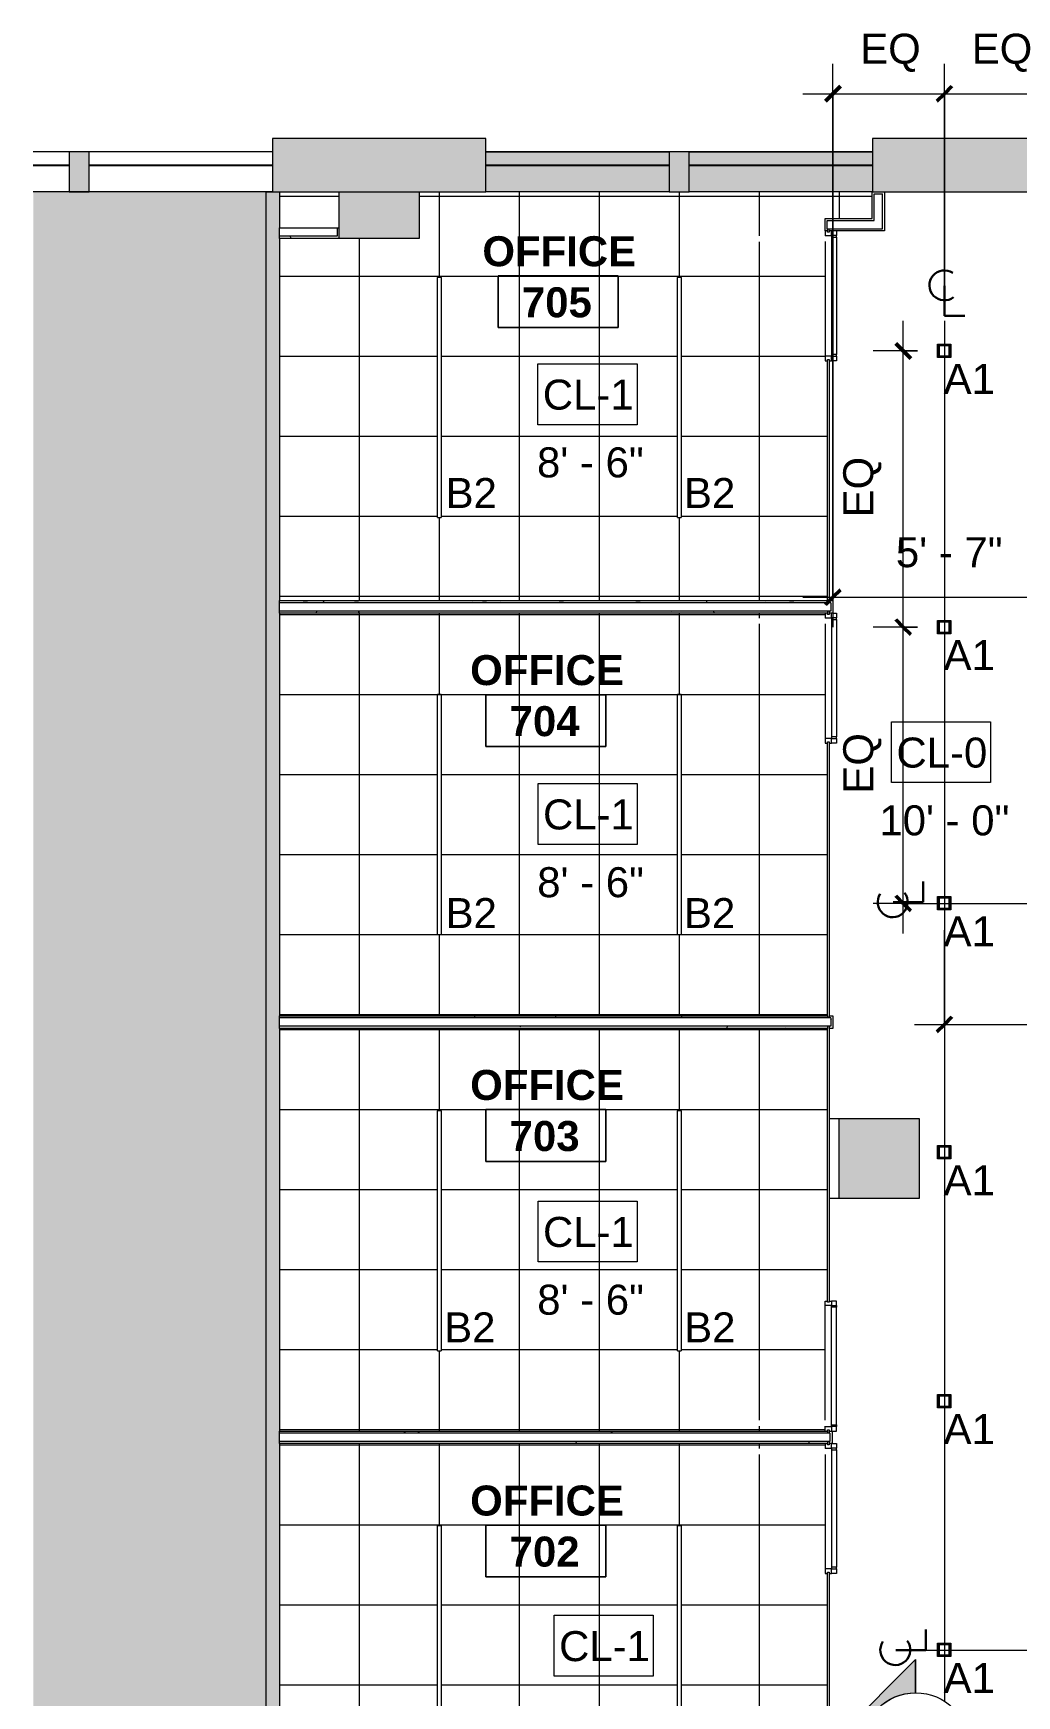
# Model space of a CAD drawing. Header units: inches. Extents: x 587 to 2050, y 1170 to 2086.
# Drawn here: x 587.2 to 882.3, y 1584.3 to 2083 of the extents above; entities that cross this region are included whole.
import ezdxf

# ---------------------------------------------------------------- set-up
doc = ezdxf.new("R2010")
doc.units = ezdxf.units.IN
doc.header["$MEASUREMENT"] = 0
doc.linetypes.add('Center 1_4_', pattern=[0.53125, 0.25, -0.09375, 0.09375, -0.09375])
for name, color, linetype, lineweight in [('A-ANNO-DIMS', 211, 'Continuous', 9), ('A-ANNO-DIMS-96', 211, 'Continuous', 9), ('A-ANNO-NOTE', 131, 'Continuous', 9), ('A-AREA-IDEN', 2, 'Continuous', 9), ('A-CLNG', 13, 'Continuous', 13), ('A-CLNG-IDEN', 151, 'Continuous', 9), ('A-CLNG-PATT', 13, 'Continuous', 13), ('A-DETL', 90, 'Continuous', 9), ('A-DETL-CNTR', 5, 'Center 1_4_', 9), ('A-DETL-GENF', 92, 'Continuous', 9), ('A-DOOR', 31, 'Continuous', 13), ('A-WALL', 113, 'Continuous', 13), ('A-WALL-PATT', 111, 'Continuous', 13), ('E-LITE-EQPM', 33, 'Continuous', 9), ('E-LITE-EQPM-IDEN', 33, 'Continuous', 9), ('G-ANNO-SYMB', 111, 'Continuous', 9), ('I-WALL', 2, 'Continuous', 13), ('S-COLS', 52, 'Continuous', 13), ('Victor Bldg - 7th Floor_LINK_dwg', 8, 'Continuous', 9), ('WINDOWS', 7, 'Continuous', 9)]:
    doc.layers.add(name, color=color, linetype=linetype, lineweight=lineweight)
doc.styles.add('Arial', font='arial.ttf', dxfattribs={"height": 9})
doc.styles.add('Swis721 Lt BT', font='swissl.ttf', dxfattribs={"height": 9})
doc.styles.add('Swis721 Lt BT_B', font='', dxfattribs={"height": 9})
doc.styles.get('Swis721 Lt BT_B').set_extended_font_data('Swis721 Lt BT', bold=True)
doc.dimstyles.new('OTJ_-_3_32__Linear__1_2__Tolerance', dxfattribs={"dimscale": 12, "dimtxt": 9.497835, "dimasz": 0.375, "dimexe": 0.75, "dimexo": 0.5, "dimgap": 0.5, "dimtad": 1, "dimdec": 1, "dimrnd": 0.5, "dimzin": 3, "dimdsep": 46, "dimlunit": 4, "dimtxsty": 'Swis721 Lt BT', "dimblk1": 'OBLIQUE', "dimblk2": 'OBLIQUE', "dimsah": 1, "dimcen": 0.09, "dimdle": 0.75, "dimazin": 0, "dimtfac": 1, "dimtdec": 4, "dimtix": 1, "dimtmove": 0, "dimatfit": 3, "dimfxl": 1, "dimtvp": 1, "dimfrac": 2, "dimtolj": 1, "dimtzin": 0, "dimarcsym": 2})
pattern_1 = [(0, (0, 0), (30.72, 7.68), [1.267, -21.773, 1.267, -21.773, -122.88]), (0, (0, 0), (30.72, 7.68), [-46.08, 1.267, -44.813, 1.267, -21.773, -53.76]), (0, (0, 0), (30.72, 7.68), [-115.2, 1.267, -14.093, 1.267, -37.133]), (120, (11.52, 3.84), (-22.011075, 22.7643), [1.267, -21.773, 1.267, -21.773, -122.88]), (120, (11.52, 3.84), (-22.011075, 22.7643), [-46.08, 1.267, -44.813, 1.267, -21.773, -53.76]), (120, (11.52, 3.84), (-22.011075, 22.7643), [-115.2, 1.267, -14.093, 1.267, -37.133]), (240, (15.36, 19.2), (-8.708925, -30.4443), [1.267, -21.773, 1.267, -21.773, -122.88]), (240, (15.36, 19.2), (-8.708925, -30.4443), [-46.08, 1.267, -44.813, 1.267, -21.773, -53.76]), (240, (15.36, 19.2), (-8.708925, -30.4443), [-115.2, 1.267, -14.093, 1.267, -37.133])]

# ---------------------------------------------------------------- blocks, each defined once
blk = doc.blocks.new('Concrete-Rectangular-Column - 24_ x 24_-6972613-REFLECTED CEILING PLAN')
at = {"layer": 'S-COLS', "lineweight": 9}
blk.add_hatch(color=7, dxfattribs=at).paths.add_polyline_path([(-12, -12), (12, -12), (12, 2), (-12, 2), (-12, -11.37)], flags=0)
at = {"layer": 'S-COLS', "color": 8, "lineweight": 20}
for p, q in [((-12, -12), (-12, 2)), ((12, 2), (12, -12)), ((12, -12), (-12, -12))]:
    blk.add_line(p, q, dxfattribs=at)
blk = doc.blocks.new('Concrete-Rectangular-Column - 24_ x 24_-V1-REFLECTED CEILING PLAN')
at = {"layer": 'S-COLS', "lineweight": 9}
blk.add_hatch(color=7, dxfattribs=at).paths.add_polyline_path([(12, -12), (12, 12), (-12, 12), (-12, -12), (7.48, -12)], flags=0)
at = {"layer": 'S-COLS', "color": 8, "lineweight": 20}
for p, q in [((-12, 12), (12, 12)), ((-12, -12), (-12, 12)), ((12, 12), (12, -12)), ((12, -12), (-12, -12))]:
    blk.add_line(p, q, dxfattribs=at)
blk = doc.blocks.new('Victor Bldg - 7th Floor_LINK_dwg-6972240-REFLECTED CEILING PLAN')
at = {"layer": 'WINDOWS'}
for p, q in [((598, 2047.5), (587.22, 2047.5)), ((659, 2047.5), (604, 2047.5)), ((778, 2047.5), (723, 2047.5)), ((839, 2047.5), (784, 2047.5)), ((598, 2043.5), (587.22, 2043.5)), ((598, 2043.25), (587.22, 2043.25)), ((659, 2043.5), (604, 2043.5)), ((659, 2043.25), (604, 2043.25)), ((778, 2043.5), (723, 2043.5)), ((778, 2043.25), (723, 2043.25)), ((839, 2043.5), (784, 2043.5)), ((839, 2043.25), (784, 2043.25)), ((598, 2035.5), (587.22, 2035.5)), ((659, 2035.5), (604, 2035.5)), ((778, 2035.5), (723, 2035.5)), ((838.88, 2035.5), (784, 2035.5))]:
    blk.add_line(p, q, dxfattribs=at)
blk = doc.blocks.new('Door - Single - Full Lite-7789768-REFLECTED CEILING PLAN')
at = {"layer": 'A-DOOR', "lineweight": 9}
for p, q in [((-15.51, 1.25), (-15.51, 2.33)), ((-15.51, 2.33), (-14.13, 2.33)), ((-14.13, 0.87), (-15.51, 0.87)), ((-14.13, 2.33), (-14.13, 0.87)), ((-13.63, 2.33), (-14.13, 2.33)), ((-14.13, 0.83), (-13.63, 0.83)), ((-14.13, -1.05), (-14.13, 0.83)), ((-13.63, 2.33), (21.62, 2.33)), ((-13.63, 0.83), (-13.63, 2.33)), ((-13.63, 0.83), (21.62, 0.83)), ((21.62, 2.33), (21.62, 0.83)), ((22.12, 2.33), (21.62, 2.33)), ((21.62, 0.83), (22.12, 0.83)), ((22.12, 2.33), (23.49, 2.33)), ((22.12, 0.87), (22.12, 2.33)), ((23.49, 0.87), (22.12, 0.87)), ((22.12, 0.83), (22.12, -1.05)), ((23.49, 2.33), (23.49, 0.87)), ((23.49, 0.16), (23.49, 0.87)), ((-15.51, -1.05), (-14.13, -1.05)), ((-14.13, -1.05), (-14.01, -1.05)), ((-12.26, -1.05), (22.12, -1.05)), ((22.12, -1.05), (23.49, -1.05)), ((23.49, -1.05), (23.49, -0.34))]:
    blk.add_line(p, q, dxfattribs=at)
blk = doc.blocks.new('Door - Single - Full Lite-7789770-REFLECTED CEILING PLAN')
at = {"layer": 'A-DOOR', "lineweight": 9}
for p, q in [((-15.51, 1.05), (-14.13, 1.05)), ((-14.13, 1.05), (-14.01, 1.05)), ((-14.13, 1.05), (-14.13, -0.83)), ((-12.26, 1.05), (22.12, 1.05)), ((22.12, -0.83), (22.12, 1.05)), ((22.12, 1.05), (23.49, 1.05)), ((23.49, 1.05), (23.49, 0.34)), ((-14.13, -0.87), (-15.51, -0.87)), ((-15.51, -1), (-15.51, -2.33)), ((-15.51, -2.33), (-14.13, -2.33)), ((-14.13, -0.83), (-13.63, -0.83)), ((-14.13, -2.33), (-14.13, -0.87)), ((-13.63, -2.33), (-14.13, -2.33)), ((-13.63, -0.83), (21.62, -0.83)), ((-13.63, -0.83), (-13.63, -2.33)), ((-13.63, -2.33), (21.62, -2.33)), ((21.62, -2.33), (21.62, -0.83)), ((21.62, -0.83), (22.12, -0.83)), ((22.12, -2.33), (21.62, -2.33)), ((23.49, -0.87), (22.12, -0.87)), ((22.12, -0.87), (22.12, -2.33)), ((22.12, -2.33), (23.49, -2.33)), ((23.49, -0.16), (23.49, -0.87)), ((23.49, -2.33), (23.49, -0.87))]:
    blk.add_line(p, q, dxfattribs=at)
blk = doc.blocks.new('Door - Single - Full Lite-V2-REFLECTED CEILING PLAN')
at = {"layer": 'A-DOOR', "lineweight": 9}
for p, q in [((-15.51, 2.33), (-14.13, 2.33)), ((-14.13, 0.87), (-15.51, 0.87)), ((-14.13, 2.33), (-14.13, 0.87)), ((-13.63, 2.33), (-14.13, 2.33)), ((-14.13, 0.83), (-13.63, 0.83)), ((-14.13, -1.05), (-14.13, 0.83)), ((-13.63, 2.33), (21.62, 2.33)), ((-13.63, 0.83), (-13.63, 2.33)), ((-13.63, 0.83), (21.62, 0.83)), ((21.62, 2.33), (21.62, 0.83)), ((22.12, 2.33), (21.62, 2.33)), ((21.62, 0.83), (22.12, 0.83)), ((22.12, 2.33), (23.49, 2.33)), ((22.12, 0.87), (22.12, 2.33)), ((23.49, 0.87), (22.12, 0.87)), ((22.12, 0.83), (22.12, -1.05)), ((23.49, 2.33), (23.49, 0.87)), ((23.49, 0.16), (23.49, 0.87)), ((-15.51, -1.05), (-14.13, -1.05)), ((-14.13, -1.05), (-14.01, -1.05)), ((-12.26, -1.05), (22.12, -1.05)), ((22.12, -1.05), (23.49, -1.05)), ((23.49, -1.05), (23.49, -0.34))]:
    blk.add_line(p, q, dxfattribs=at)
blk = doc.blocks.new('Door - Single - Full Lite-V3-REFLECTED CEILING PLAN')
at = {"layer": 'A-DOOR', "lineweight": 9}
for p, q in [((-15.51, 1), (-15.51, 2.33)), ((-15.51, 2.33), (-14.13, 2.33)), ((-14.13, 0.87), (-15.51, 0.87)), ((-14.13, 2.33), (-14.13, 0.87)), ((-13.63, 2.33), (-14.13, 2.33)), ((-14.13, 0.83), (-13.63, 0.83)), ((-14.13, -1.05), (-14.13, 0.83)), ((-13.63, 2.33), (21.62, 2.33)), ((-13.63, 0.83), (-13.63, 2.33)), ((-13.63, 0.83), (21.62, 0.83)), ((21.62, 2.33), (21.62, 0.83)), ((22.12, 2.33), (21.62, 2.33)), ((21.62, 0.83), (22.12, 0.83)), ((22.12, 2.33), (23.49, 2.33)), ((22.12, 0.87), (22.12, 2.33)), ((23.49, 0.87), (22.12, 0.87)), ((22.12, 0.83), (22.12, -1.05)), ((23.49, 2.33), (23.49, 0.87)), ((23.49, 0.16), (23.49, 0.87)), ((-15.51, -1.05), (-14.13, -1.05)), ((-14.13, -1.05), (-14.01, -1.05)), ((-12.26, -1.05), (22.12, -1.05)), ((22.12, -1.05), (23.49, -1.05)), ((23.49, -1.05), (23.49, -0.34))]:
    blk.add_line(p, q, dxfattribs=at)
blk = doc.blocks.new('L-PENDANT_FOCAL POINT 3_5 CYLINDER - L-PENDANT_FOCAL POINT 3_5 CYLINDER-7769661-REFLECTED CEILING PLAN')
at = {"layer": 'E-LITE-EQPM'}
for p, q in [((-2.02, -1.99), (-2.02, 2.01)), ((-2.02, 2.01), (1.98, 2.01)), ((1.74, 1.77), (-1.76, 1.77)), ((-1.76, 1.77), (-1.76, -1.73)), ((1.48, 1.52), (-1.51, 1.52)), ((-1.51, 1.52), (-1.51, -1.49)), ((1.48, -1.49), (1.48, 1.52)), ((1.74, -1.73), (1.74, 1.77)), ((1.98, 2.01), (1.98, -1.99)), ((1.98, -1.99), (-2.02, -1.99)), ((-1.76, -1.73), (1.74, -1.73)), ((-1.51, -1.49), (1.48, -1.49))]:
    blk.add_line(p, q, dxfattribs=at)
blk = doc.blocks.new('Lighting fixture TBLS-HX-4-15-B-U-W - TBLS-HX-4-24 - 6_-7647319-REFLECTED CEILING PLAN')
at = {"layer": 'E-LITE-EQPM'}
for p, q in [((-0.5375, 23.675), (0.5375, 23.675)), ((-0.5375, 23.675), (-0.5375, -48.325)), ((-0.46875, 23.753125), (0.46875, 23.753125)), ((-0.46875, 23.753125), (-0.46875, 23.675)), ((0.46875, 23.675), (0.46875, 23.753125)), ((0.5375, -48.325), (0.5375, 23.675)), ((0.5375, -48.325), (-0.5375, -48.325))]:
    blk.add_line(p, q, dxfattribs=at)
blk = doc.blocks.new('Room Tag - Room Name and Number-3379422-REFLECTED CEILING PLAN')
at = {"layer": 'A-AREA-IDEN'}
for p, q in [((-0.1881, -0.1636), (-0.1881, -0.0018)), ((-0.1881, -0.0018), (0.1869, -0.0018)), ((0.1869, -0.0018), (-0.1881, -0.0018)), ((-0.1881, -0.0018), (-0.1881, -0.1636)), ((0.1869, -0.0018), (0.1869, -0.1636)), ((0.1869, -0.1636), (0.1869, -0.0018)), ((0.1869, -0.1636), (-0.1881, -0.1636)), ((-0.1881, -0.1636), (0.1869, -0.1636))]:
    blk.add_line(p, q, dxfattribs=at)
blk = doc.blocks.new('Centerline - Centerline-43150-REFLECTED CEILING PLAN')
at = {"layer": 'A-ANNO-NOTE', "lineweight": 30}
for p, q in [((0, 0.0259), (0, -0.0678)), ((0, -0.0678), (0.0642, -0.0678))]:
    blk.add_line(p, q, dxfattribs=at)
blk.add_arc((0, 0.0273), 0.0469, 55.7755, 308.0372, dxfattribs=at)
blk = doc.blocks.new('Drafting View - Section Head - Filled-1367765-REFLECTED CEILING PLAN')
at = {"layer": 'G-ANNO-SYMB'}
h = blk.add_hatch(color=256, dxfattribs=at)
edge = h.paths.add_edge_path(flags=0)
edge.add_line((-0.5202, 0), (-0.25, 0.2702))
edge.add_line((-0.25, 0.2702), (-0.25, 0.1667))
edge.add_arc((-0.25, 0), 0.1667, 90, 180)
edge.add_line((-0.4167, 0), (-0.5202, 0))
h = blk.add_hatch(color=256, dxfattribs=at)
edge = h.paths.add_edge_path(flags=0)
edge.add_line((0.0202, 0), (-0.0833, 0))
edge.add_arc((-0.25, 0), 0.1667, 0, 90)
edge.add_line((-0.25, 0.1667), (-0.25, 0.2702))
edge.add_line((-0.25, 0.2702), (0.0202, 0))
for p, q in [((-0.25, 0.2702), (-0.5202, 0)), ((-0.25, 0.2702), (-0.5202, 0)), ((-0.25, 0.2702), (0.0202, 0)), ((-0.25, 0.1667), (-0.25, 0.2702)), ((0.0202, 0), (-0.25, 0.2702)), ((-0.25, 0.2702), (-0.25, 0.1667)), ((-0.5202, 0), (-0.4167, 0)), ((-0.0833, 0), (0.0202, 0)), ((-0.5202, 0), (-0.4167, 0)), ((-0.4167, 0), (-0.5202, 0)), ((0.0202, 0), (-0.0833, 0)), ((-0.0833, 0), (0.0202, 0))]:
    blk.add_line(p, q, dxfattribs=at)
for start, end in [(0, 180), (360, 180), (90, 180), (0, 90), (180, 360)]:
    blk.add_arc((-0.25, 0), 0.1667, start, end, dxfattribs=at)
blk = doc.blocks.new('DIMBLOCK13-REFLECTED CEILING PLAN')
at = {"layer": 'A-ANNO-DIMS-96', "transparency": 16777216}
for p, q in [((894, 1911.02), (894, 1922.84)), ((827.09, 1918.81), (827.09, 1904.84)), ((827.09, 1913.84), (827.09, 1918.81)), ((818.09, 1913.84), (903, 1913.84)), ((894, 1913.84), (894, 1911.02))]:
    blk.add_line(p, q, dxfattribs=at)
at = {"layer": 'A-ANNO-DIMS-96', "lineweight": 50, "transparency": 16777216}
for p, q in [((827.09, 1913.84), (829.34, 1916.09)), ((894, 1913.84), (896.25, 1916.09)), ((827.09, 1913.84), (824.84, 1911.59)), ((894, 1913.84), (891.75, 1911.59))]:
    blk.add_line(p, q, dxfattribs=at)
at = {"layer": 'A-ANNO-DIMS-96', "color": 0, "transparency": 16777216, "insert": (846, 1931.85), "char_height": 9, "width": 34.9159, "attachment_point": 1, "line_spacing_factor": 1.005062, "style": 'Swis721 Lt BT'}
blk.add_mtext('5\' - 7"', dxfattribs=at)
blk = doc.blocks.new('_Oblique')
at = {"color": 0, "linetype": 'ByBlock', "lineweight": -2}
blk.add_line((-0.5, -0.5), (0.5, 0.5), dxfattribs=at)
blk = doc.blocks.new('DIMBLOCK40-REFLECTED CEILING PLAN')
at = {"layer": 'A-ANNO-DIMS-96', "transparency": 16777216}
for p, q in [((827.09, 1918.81), (827.09, 2073.88)), ((860.55, 2002.76), (860.55, 2073.88)), ((818.09, 2064.88), (860.55, 2064.88)), ((827.09, 2064.88), (827.09, 1918.81)), ((860.55, 2064.88), (860.55, 2002.76))]:
    blk.add_line(p, q, dxfattribs=at)
at = {"layer": 'A-ANNO-DIMS-96', "lineweight": 50, "transparency": 16777216}
for p, q in [((827.09, 2064.88), (824.84, 2062.63)), ((827.09, 2064.88), (829.34, 2067.13)), ((860.55, 2064.88), (858.3, 2062.63)), ((860.55, 2064.88), (862.8, 2067.13))]:
    blk.add_line(p, q, dxfattribs=at)
at = {"layer": 'A-ANNO-DIMS-96', "color": 0, "transparency": 16777216, "insert": (835.3, 2082.89), "char_height": 9, "width": 20.443, "attachment_point": 1, "line_spacing_factor": 1.005062, "style": 'Swis721 Lt BT'}
blk.add_mtext('EQ', dxfattribs=at)
blk = doc.blocks.new('DIMBLOCK41-REFLECTED CEILING PLAN')
at = {"layer": 'A-ANNO-DIMS-96', "transparency": 16777216}
for p, q in [((860.55, 2002.76), (860.55, 2073.88)), ((894, 2022), (894, 2073.88)), ((860.55, 2064.88), (903, 2064.88)), ((860.55, 2064.88), (860.55, 2002.76)), ((894, 2064.88), (894, 2022))]:
    blk.add_line(p, q, dxfattribs=at)
at = {"layer": 'A-ANNO-DIMS-96', "lineweight": 50, "transparency": 16777216}
for p, q in [((860.55, 2064.88), (858.3, 2062.63)), ((860.55, 2064.88), (862.8, 2067.13)), ((894, 2064.88), (891.75, 2062.63)), ((894, 2064.88), (896.25, 2067.13))]:
    blk.add_line(p, q, dxfattribs=at)
at = {"layer": 'A-ANNO-DIMS-96', "color": 0, "transparency": 16777216, "insert": (868.76, 2082.89), "char_height": 9, "width": 20.443, "attachment_point": 1, "line_spacing_factor": 1.005062, "style": 'Swis721 Lt BT'}
blk.add_mtext('EQ', dxfattribs=at)
blk = doc.blocks.new('DIMBLOCK42-REFLECTED CEILING PLAN')
at = {"layer": 'A-ANNO-DIMS-96', "transparency": 16777216}
for p, q in [((860.55, 1814), (860.55, 1776.7)), ((860.55, 1785.7), (860.55, 1814)), ((938.95, 1814), (938.95, 1776.7)), ((938.95, 1785.7), (938.95, 1814)), ((851.55, 1785.7), (938.95, 1785.7))]:
    blk.add_line(p, q, dxfattribs=at)
at = {"layer": 'A-ANNO-DIMS-96', "lineweight": 50, "transparency": 16777216}
for p, q in [((860.55, 1785.7), (858.3, 1783.45)), ((860.55, 1785.7), (862.8, 1787.95)), ((938.95, 1785.7), (936.7, 1783.45)), ((938.95, 1785.7), (941.2, 1787.95))]:
    blk.add_line(p, q, dxfattribs=at)
at = {"layer": 'A-ANNO-DIMS-96', "color": 0, "transparency": 16777216, "insert": (891.23, 1803.71), "char_height": 9, "width": 20.443, "attachment_point": 1, "line_spacing_factor": 1.005062, "style": 'Swis721 Lt BT'}
blk.add_mtext('EQ', dxfattribs=at)
blk = doc.blocks.new('DIMBLOCK57-REFLECTED CEILING PLAN')
at = {"layer": 'A-ANNO-DIMS-96', "lineweight": 50, "transparency": 16777216}
for p, q in [((848.22, 1904.88), (845.97, 1907.12)), ((848.22, 1904.88), (850.47, 1902.62)), ((848.22, 1822), (845.97, 1824.25)), ((848.22, 1822), (850.47, 1819.75))]:
    blk.add_line(p, q, dxfattribs=at)
at = {"layer": 'A-ANNO-DIMS-96', "transparency": 16777216}
for p, q in [((852.53, 1904.88), (839.22, 1904.88)), ((848.22, 1813), (848.22, 1904.88)), ((848.22, 1904.88), (852.53, 1904.88)), ((852.53, 1822), (839.22, 1822)), ((848.22, 1822), (852.53, 1822))]:
    blk.add_line(p, q, dxfattribs=at)
at = {"layer": 'A-ANNO-DIMS-96', "color": 0, "transparency": 16777216, "insert": (830.21, 1854.92), "char_height": 9, "width": 20.443, "attachment_point": 1, "rotation": 90, "line_spacing_factor": 1.005062, "style": 'Swis721 Lt BT'}
blk.add_mtext('EQ', dxfattribs=at)
blk = doc.blocks.new('DIMBLOCK58-REFLECTED CEILING PLAN')
at = {"layer": 'A-ANNO-DIMS-96', "transparency": 16777216}
for p, q in [((848.22, 1904.88), (848.22, 1996.75)), ((852.53, 1987.75), (839.22, 1987.75)), ((848.22, 1987.75), (852.53, 1987.75)), ((852.53, 1904.88), (839.22, 1904.88)), ((848.22, 1904.88), (852.53, 1904.88))]:
    blk.add_line(p, q, dxfattribs=at)
at = {"layer": 'A-ANNO-DIMS-96', "lineweight": 50, "transparency": 16777216}
for p, q in [((848.22, 1987.75), (845.97, 1990)), ((848.22, 1987.75), (850.47, 1985.5)), ((848.22, 1904.88), (845.97, 1907.12)), ((848.22, 1904.88), (850.47, 1902.62))]:
    blk.add_line(p, q, dxfattribs=at)
at = {"layer": 'A-ANNO-DIMS-96', "color": 0, "transparency": 16777216, "insert": (830.21, 1937.79), "char_height": 9, "width": 20.443, "attachment_point": 1, "rotation": 90, "line_spacing_factor": 1.005062, "style": 'Swis721 Lt BT'}
blk.add_mtext('EQ', dxfattribs=at)

msp = doc.modelspace()

# ---------------------------------------------------------------- hatches: boundary and pattern name
at = {"layer": 'A-CLNG-PATT'}
h = msp.add_hatch(dxfattribs=at)
h.set_pattern_fill('FP_11', color=256, style=0, pattern_type=2)
h.set_pattern_definition([(0, (0, 0), (15.36, 3.84), [1.267, -10.253, 1.267, -10.253, -61.44]), (0, (0, 0), (15.36, 3.84), [-23.04, 1.267, -21.773, 1.267, -10.253, -26.88]), (0, (0, 0), (15.36, 3.84), [-57.6, 1.267, -6.413, 1.267, -17.933]), (120, (5.76, 1.92), (-11.0055376, 11.38215), [1.267, -10.253, 1.267, -10.253, -61.44]), (120, (5.76, 1.92), (-11.0055376, 11.38215), [-23.04, 1.267, -21.773, 1.267, -10.253, -26.88]), (120, (5.76, 1.92), (-11.0055376, 11.38215), [-57.6, 1.267, -6.413, 1.267, -17.933]), (240, (7.68, 9.6), (-4.3544624, -15.22215), [1.267, -10.253, 1.267, -10.253, -61.44]), (240, (7.68, 9.6), (-4.3544624, -15.22215), [-23.04, 1.267, -21.773, 1.267, -10.253, -26.88]), (240, (7.68, 9.6), (-4.3544624, -15.22215), [-57.6, 1.267, -6.413, 1.267, -17.933])])
h.paths.add_polyline_path([(1196.8243, 2035.5), (1199, 2035.5), (1199, 2047.5), (1144, 2047.5), (1144, 2035.5)], flags=0)
h.paths.add_polyline_path([(1138, 2035.5), (1138, 2047.5), (1083, 2047.5), (1083, 2035.5), (1131, 2035.5)], flags=0)
h.paths.add_polyline_path([(958, 2035.5), (958, 2047.5), (903, 2047.5), (903, 2035.5), (935.5633, 2035.5)], flags=0)
h.paths.add_polyline_path([(1019, 2035.5), (1019, 2047.5), (963.75, 2047.5), (963.75, 2035.5)], flags=0)
h.paths.add_polyline_path([(839, 2035.5), (839, 2047.5), (784, 2047.5), (784, 2035.5), (838.875, 2035.5)], flags=0)
h.paths.add_polyline_path([(761.3893, 2035.5), (778, 2035.5), (778, 2047.5), (723, 2047.5), (723, 2035.5)], flags=0)
h = msp.add_hatch(dxfattribs=at)
h.set_pattern_fill('FP_2', color=256, style=0, pattern_type=2)
h.set_pattern_definition([(0, (733.046, 1962.094), (0, -24), []), (270, (733.046, 1962.094), (-24, -1e-15), [])])
h.paths.add_polyline_path([(661.0927, 1912.8125), (825.5, 1912.8125), (825.5, 1984.75), (824.7928, 1984.75), (824.7928, 2020.5), (788.7928, 2020.5), (788.7928, 2022.25), (824.7928, 2022.25), (824.75, 2027.5), (838.875, 2027.5), (838.875, 2035.5), (703, 2035.5), (703, 2021.5), (661.0927, 2021.5), (661.0927, 1965.3499)], flags=0)
h.paths.add_polyline_path([(708.5089, 1937.7688), (708.5089, 2009.7688), (709.5839, 2009.7688), (709.5839, 1937.7688)], flags=0)
h.paths.add_polyline_path([(781.5839, 1937.7688), (780.5089, 1937.7688), (780.5089, 2009.7688), (781.5839, 2009.7688), (781.5839, 1940.5102)], flags=0)
h.paths.add_polyline_path([(679, 2024.625), (679, 2035.5), (661.0927, 2035.5), (661.0927, 2024.625), (678.375, 2024.625)], flags=0)
h = msp.add_hatch(dxfattribs=at)
h.set_pattern_fill('FP_3', color=256, style=0, pattern_type=2)
h.set_pattern_definition([(180, (733.046, 1836.656), (3e-15, 24), []), (90, (733.046, 1836.656), (24, -1e-15), [])])
h.paths.add_polyline_path([(661.0927, 1788.25), (825.5, 1788.25), (825.5, 1870.0625), (824.7928, 1870.0625), (824.7928, 1905.8125), (788.7928, 1905.8125), (788.7928, 1907.5625), (824.7928, 1907.5625), (824.7928, 1909.0625), (661.0927, 1909.0625), (661.0927, 1851.7969)], flags=0)
h.paths.add_polyline_path([(709.5839, 1812.6125), (708.5089, 1812.6125), (708.5089, 1884.6125), (709.5839, 1884.6125), (709.5839, 1812.7631)], flags=0)
h.paths.add_polyline_path([(780.5089, 1812.6125), (780.5089, 1884.6125), (781.5839, 1884.6125), (781.5839, 1812.6125)], flags=0)
h = msp.add_hatch(dxfattribs=at)
h.set_pattern_fill('FP_4', color=256, style=0, pattern_type=2)
h.set_pattern_definition([(180, (733.046, 1712.094), (3e-15, 24), []), (90, (733.046, 1712.094), (24, -1e-15), [])])
h.paths.add_polyline_path([(824.7928, 1663.6875), (824.7928, 1665.1875), (788.7928, 1665.1875), (788.7928, 1666.9375), (824.7928, 1666.9375), (824.7928, 1702.6875), (825.5, 1702.6875), (825.5, 1784.5), (661.0927, 1784.5), (661.1324, 1663.6875), (815.8186, 1663.6875)], flags=0)
h.paths.add_polyline_path([(781.5839, 1687.7688), (780.5089, 1687.7688), (780.5089, 1759.7688), (781.5839, 1759.7688), (781.5839, 1688.5645)], flags=0)
h.paths.add_polyline_path([(708.5089, 1687.7688), (708.5089, 1759.7688), (709.5839, 1759.7688), (709.5839, 1687.7688)], flags=0)
h = msp.add_hatch(dxfattribs=at)
h.set_pattern_fill('FP_5', color=256, style=0, pattern_type=2)
h.set_pattern_definition([(180, (733.046, 1587.53), (3e-15, 24), []), (90, (733.046, 1587.53), (24, -1e-15), [])])
h.paths.add_polyline_path([(661.0927, 1539.6875), (825.5, 1539.6875), (825.5, 1620.9375), (824.7928, 1620.9375), (824.7928, 1656.6875), (788.7928, 1656.6875), (788.7928, 1658.4375), (824.7928, 1658.4375), (824.7928, 1659.9375), (661.0927, 1659.9375), (661.0927, 1624.6909)], flags=0)
h.paths.add_polyline_path([(708.5089, 1563.2063), (708.5089, 1635.2063), (709.5839, 1635.2063), (709.5839, 1563.2063)], flags=0)
h.paths.add_polyline_path([(781.5839, 1563.2063), (780.5089, 1563.2063), (780.5089, 1635.2063), (781.5839, 1635.2063), (781.5839, 1564.3659)], flags=0)
at = {"layer": 'A-DETL-GENF'}
h = msp.add_hatch(color=7, dxfattribs=at)
h.paths.add_polyline_path([(1201.5, 2035.5), (1263, 2035.5), (1263, 2051.5), (1199, 2051.5), (1199, 2035.5)], flags=0)
h.paths.add_polyline_path([(1144, 2035.5), (1144, 2047.5), (1138, 2047.5), (1138, 2035.5)], flags=0)
h.paths.add_polyline_path([(1062, 2035.5), (1083, 2035.5), (1083, 2051.5), (1019, 2051.5), (1019, 2035.5), (1039, 2035.5)], flags=0)
h.paths.add_polyline_path([(604, 2035.5), (604, 2047.5), (598, 2047.5), (598, 2035.5)], flags=0)
h.paths.add_polyline_path([(862.2891, 2035.5), (903, 2035.5), (903, 2051.5), (839, 2051.5), (839, 2035.5), (858.7891, 2035.5)], flags=0)
h.paths.add_polyline_path([(674.3023, 2035.5), (723, 2035.5), (723, 2051.5), (659, 2051.5), (659, 2035.5), (661.0927, 2035.5)], flags=0)
h.paths.add_polyline_path([(958, 2035.5), (963.75, 2035.5), (963.75, 2047.5), (958, 2047.5), (958, 2041.8103)], flags=0)
h.paths.add_polyline_path([(784, 2035.5), (784, 2047.5), (778, 2047.5), (778, 2035.5)], flags=0)
h = msp.add_hatch(color=9, dxfattribs=at)
h.paths.add_polyline_path([(670.2318, 1170.4789), (762.1111, 1170.4789), (762.1111, 1234.8988), (657.0927, 1234.8988), (657.0927, 1243.2738), (656.3427, 1243.2738), (656.3427, 1244.7738), (657.0927, 1244.7738), (657.075, 1281.0238), (656.3427, 1281.0238), (656.3427, 1282.5238), (657.0927, 1282.5238), (657.0665, 2035.5), (587.2153, 2035.5), (587.2153, 1170.4789), (657.0927, 1170.4789)], flags=0)
h.paths.add_polyline_path([(1036, 1170.4789), (1036, 1234.5), (867.4375, 1234.5), (867.4375, 1170.4789), (977.0503, 1170.4789)], flags=0)
h.paths.add_polyline_path([(861.9375, 1170.4789), (861.9375, 1234.5), (838, 1234.5), (838, 1170.4789)], flags=0)
h.paths.add_polyline_path([(1103, 1170.4789), (1283.9113, 1170.4789), (1283.9113, 1199), (1269.625, 1199), (1269.625, 1191.4687), (1264.625, 1191.4687), (1264.625, 1199), (1248, 1199), (1248, 1191.4687), (1243, 1191.4687), (1243, 1216), (1103, 1216), (1103, 1191.75), (1098, 1191.75), (1098, 1215.5), (1042, 1215.5), (1042, 1170.4789), (1098.0625, 1170.4789)], flags=0)
h.paths.add_polyline_path([(1248, 1202.5), (1283.9113, 1202.5), (1283.9113, 1234.5), (1248, 1234.5), (1248, 1232), (1247.9375, 1232), (1247.9375, 1216), (1248, 1216)], flags=0)
h.paths.add_polyline_path([(1103, 1219.5), (1244.4375, 1219.5), (1244.4375, 1232), (1098, 1232), (1098, 1234.5), (1042, 1234.5), (1042, 1223.5), (1098.0625, 1223.5), (1098.0625, 1231.75), (1101.5625, 1231.75), (1101.5625, 1219.5)], flags=0)
h.paths.add_polyline_path([(1237.375, 1305.7804), (1283.9113, 1305.7804), (1283.9113, 1348.5304), (1238.875, 1348.5304), (1238.875, 1347.7804), (1237.375, 1347.7804), (1237.375, 1349.9054), (1236.875, 1349.9054), (1236.875, 1351.4054), (1237.375, 1351.4054), (1237.375, 1353.2804), (1238.875, 1353.2804), (1238.875, 1352.5304), (1283.9113, 1352.5304), (1283.9113, 1761.5841), (1133, 1761.5841), (1133, 1352.5304), (1199.625, 1352.5304), (1199.625, 1353.2804), (1201.125, 1353.2804), (1201.125, 1351.4054), (1201.625, 1351.4054), (1201.625, 1349.9054), (1201.125, 1349.9054), (1201.125, 1347.7804), (1199.625, 1347.7804), (1199.625, 1348.5304), (1133, 1348.5304), (1133, 1305.7804), (1237.25, 1305.7804)], flags=0)
h.paths.add_polyline_path([(1283.9113, 1765.0841), (1283.9113, 2035.5), (1205, 2035.5), (1205, 1829.3138), (1279, 1829.3138), (1279, 1828.8138), (1205, 1828.8179), (1205, 1765.0841), (1279, 1765.0841)], flags=0)
at = {"layer": 'A-WALL-PATT', "lineweight": 9}
h = msp.add_hatch(color=7, dxfattribs=at)
h.paths.add_polyline_path([(660.6053, 1234.8988), (661.0927, 1234.8988), (661.0927, 1243.6488), (657.0927, 1243.6488), (657.0927, 1234.8988)], flags=0)
h.paths.add_polyline_path([(661.0927, 1282.1488), (661.0927, 2035.4291), (657.0927, 2035.4291), (657.0927, 1282.1488)], flags=0)
h = msp.add_hatch(dxfattribs=at)
h.set_pattern_fill('FP_1', color=256, style=0, pattern_type=2)
h.set_pattern_definition(pattern_1)
h.paths.add_polyline_path([(661.0927, 2021.5), (679, 2021.5), (679, 2024.625), (678.375, 2024.625), (678.375, 2022.125), (661.0927, 2022.125)], flags=0)
h = msp.add_hatch(dxfattribs=at)
h.set_pattern_fill('FP_1', color=256, style=0, pattern_type=2)
h.set_pattern_definition(pattern_1)
h.paths.add_polyline_path([(827.0927, 1909.6875), (827.0927, 1912.8125), (826, 1912.8125), (826, 1912.1875), (826.4677, 1912.1875), (826.4677, 1909.6875)], flags=0)
h.paths.add_polyline_path([(804.9328, 1912.1875), (825.5, 1912.1875), (825.5, 1912.8125), (661.0927, 1912.8125), (661.1131, 1912.1875), (761.3893, 1912.1875)], flags=0)
h = msp.add_hatch(dxfattribs=at)
h.set_pattern_fill('FP_1', color=256, style=0, pattern_type=2)
h.set_pattern_definition(pattern_1)
h.paths.add_polyline_path([(661.0927, 1909.0625), (825.5, 1909.0625), (825.5, 1909.6875), (661.0927, 1909.6875)], flags=0)
h.paths.add_polyline_path([(827.0927, 1909.0625), (827.0927, 1909.6875), (826, 1909.6875), (826, 1909.0625), (826.7072, 1909.0625)], flags=0)
h = msp.add_hatch(dxfattribs=at)
h.set_pattern_fill('FP_1', color=256, style=0, pattern_type=2)
h.set_pattern_definition(pattern_1)
h.paths.add_polyline_path([(826.4677, 1785.125), (827.0927, 1785.125), (827.0927, 1788.25), (826, 1788.25), (826, 1787.625), (826.4677, 1787.6213)], flags=0)
h.paths.add_polyline_path([(717.8458, 1787.625), (825.5, 1787.625), (825.5, 1788.25), (661.0927, 1788.25), (661.1028, 1787.625), (674.3023, 1787.625)], flags=0)
h = msp.add_hatch(dxfattribs=at)
h.set_pattern_fill('FP_1', color=256, style=0, pattern_type=2)
h.set_pattern_definition(pattern_1)
h.paths.add_polyline_path([(662.4116, 1784.5), (825.5, 1784.5), (825.5, 1785.125), (661.0927, 1785.125), (661.0927, 1784.5)], flags=0)
h.paths.add_polyline_path([(827.0927, 1784.5), (827.0927, 1785.125), (826, 1785.125), (826, 1784.5), (826.4677, 1784.5)], flags=0)
h = msp.add_hatch(dxfattribs=at)
h.set_pattern_fill('FP_1', color=256, style=0, pattern_type=2)
h.set_pattern_definition(pattern_1)
h.paths.add_polyline_path([(826.8427, 1660.5625), (826.8427, 1663.6875), (826, 1663.6875), (826, 1663.0625), (826.2177, 1663.0598), (826.2177, 1660.5625), (826.7045, 1660.5625)], flags=0)
h.paths.add_polyline_path([(674.3023, 1663.0625), (825.5, 1663.0625), (825.5, 1663.6875), (661.0927, 1663.6875), (661.1258, 1663.0625)], flags=0)
h = msp.add_hatch(dxfattribs=at)
h.set_pattern_fill('FP_1', color=256, style=0, pattern_type=2)
h.set_pattern_definition(pattern_1)
h.paths.add_polyline_path([(815.8186, 1659.9375), (825.5, 1659.9375), (825.5, 1660.5625), (661.0927, 1660.5625), (661.0994, 1659.9375), (804.9328, 1659.9375)], flags=0)
h.paths.add_polyline_path([(826, 1659.9375), (826.8427, 1659.9375), (826.8427, 1660.5625), (826, 1660.5625), (826, 1660.1762)], flags=0)

# ---------------------------------------------------------------- linework, layer by layer
at = {"layer": 'A-CLNG'}
for p, q in [((723, 2047.5), (778, 2047.5)), ((784, 2047.5), (839, 2047.5)), ((661.0927, 2035.4291), (661.0927, 2035.5)), ((778, 2035.5), (723, 2035.5)), ((838.875, 2035.5), (784, 2035.5)), ((826, 1757.5), (829, 1757.5)), ((829, 1733.5), (826, 1733.5))]:
    msp.add_line(p, q, dxfattribs=at)
at = {"layer": 'A-CLNG-IDEN', "flags": 128}
for points in [[(738.5805, 1983.8706), (768.3395, 1983.8706), (768.3395, 1965.6013), (738.5805, 1965.6013)], [(844.672, 1876.4805), (874.4311, 1876.4805), (874.4311, 1858.2112), (844.672, 1858.2112)], [(738.643, 1857.9219), (768.402, 1857.9219), (768.402, 1839.6526), (738.643, 1839.6526)], [(738.643, 1732.6812), (768.402, 1732.6812), (768.402, 1714.4119), (738.643, 1714.4119)], [(743.4703, 1608.4161), (773.2294, 1608.4161), (773.2294, 1590.1468), (743.4703, 1590.1468)]]:
    msp.add_lwpolyline(points, close=True, dxfattribs=at)
at = {"layer": 'A-DETL'}
for p, q in [((723, 2051.5), (659, 2051.5)), ((659, 2051.5), (659, 2035.5)), ((723, 2035.5), (723, 2051.5)), ((903, 2051.5), (839, 2051.5)), ((839, 2051.5), (839, 2035.5)), ((604, 2047.5), (598, 2047.5)), ((598, 2047.5), (598, 2035.5)), ((604, 2035.5), (604, 2047.5)), ((784, 2047.5), (778, 2047.5)), ((778, 2047.5), (778, 2035.5)), ((784, 2035.5), (784, 2047.5)), ((657.0927, 2035.5), (587.2153, 2035.5)), ((598, 2035.5), (604, 2035.5)), ((657.0927, 1234.8988), (657.0927, 2035.5)), ((659, 2035.5), (723, 2035.5)), ((778, 2035.5), (784, 2035.5)), ((839, 2035.5), (903, 2035.5))]:
    msp.add_line(p, q, dxfattribs=at)
at = {"layer": 'A-DETL-CNTR'}
for p, q in [((860.5464, 1996.7613), (860.5464, 1582.7613)), ((850.75, 1822), (1107.75, 1822)), ((851.3899, 1598), (1113.3899, 1598))]:
    msp.add_line(p, q, dxfattribs=at)
at = {"layer": 'A-WALL', "color": 8, "lineweight": 20}
for p, q in [((657.0927, 1282.1488), (657.0927, 2035.4291)), ((657.0927, 2035.4291), (661.0927, 2035.4291)), ((661.0927, 2035.4291), (661.0927, 2024.625)), ((661.0927, 2021.5), (661.0927, 1912.8125)), ((661.0927, 1909.0625), (661.0927, 1788.25)), ((661.0927, 1784.5), (661.0927, 1663.6875)), ((661.0927, 1659.9375), (661.0927, 1539.6875))]:
    msp.add_line(p, q, dxfattribs=at)
at = {"layer": 'A-WALL'}
for p, q in [((839.5, 2034.875), (842, 2034.875)), ((839.5, 2026.875), (839.5, 2034.875)), ((842, 2024.375), (842, 2034.875)), ((825.375, 2024.375), (825.375, 2026.875)), ((825.375, 2026.875), (839.5, 2026.875)), ((661.0927, 2021.5), (661.0927, 2024.625)), ((678.375, 2022.125), (661.0927, 2022.125)), ((678.375, 2024.625), (678.375, 2022.125)), ((825.375, 2024.375), (842, 2024.375)), ((825.5, 2023.75), (825.5, 2024.375)), ((826, 2023.75), (826, 2024.375)), ((661.0927, 1909.0625), (661.0927, 1912.8125)), ((826.4677, 1912.1875), (661.0927, 1912.1875)), ((825.5, 1912.8125), (825.5, 1912.1875)), ((826, 1912.8125), (826, 1912.1875)), ((826.4677, 1912.1875), (826.4677, 1909.6875)), ((826.4677, 1909.6875), (661.0927, 1909.6875)), ((825.5, 1909.6875), (825.5, 1909.0625)), ((826, 1909.6875), (826, 1909.0625)), ((661.0927, 1784.5), (661.0927, 1788.25)), ((826.4677, 1787.625), (661.0927, 1787.625)), ((825.5, 1788.25), (825.5, 1787.625)), ((826, 1788.25), (826, 1787.625)), ((826.4677, 1787.625), (826.4677, 1785.125)), ((826.4677, 1785.125), (661.0927, 1785.125)), ((825.5, 1785.125), (825.5, 1784.5)), ((826, 1785.125), (826, 1784.5)), ((661.0927, 1659.9375), (661.0927, 1663.6875)), ((826.2177, 1663.0625), (661.0927, 1663.0625)), ((825.5, 1663.6875), (825.5, 1663.0625)), ((826, 1663.6875), (826, 1663.0625)), ((826.2177, 1663.0625), (826.2177, 1660.5625)), ((826.2177, 1660.5625), (661.0927, 1660.5625)), ((825.5, 1660.5625), (825.5, 1659.9375)), ((826, 1660.5625), (826, 1659.9375))]:
    msp.add_line(p, q, dxfattribs=at)
at = {"layer": 'I-WALL'}
for p, q in [((838.875, 2027.5), (838.875, 2035.5)), ((838.875, 2035.5), (839, 2035.5)), ((842.625, 2035.5), (842.625, 2023.75)), ((824.75, 2023.75), (824.75, 2027.5)), ((824.75, 2027.5), (838.875, 2027.5)), ((661.0927, 2024.625), (679, 2024.625)), ((679, 2021.5), (661.0927, 2021.5)), ((825.5, 2023.75), (824.75, 2023.75)), ((825.5, 2023.375), (825.5, 2023.75)), ((826, 2023.375), (825.5, 2023.375)), ((842.625, 2023.75), (826, 2023.75)), ((826, 2023.75), (826, 2023.375)), ((825.5, 1912.8125), (825.5, 1985.125)), ((825.5, 1985.125), (826, 1985.125)), ((826, 1985.125), (826, 1912.8125)), ((661.0927, 1912.8125), (825.5, 1912.8125)), ((826, 1912.8125), (827.0927, 1912.8125)), ((827.0927, 1912.8125), (827.0927, 1909.0625)), ((825.5, 1909.0625), (661.0927, 1909.0625)), ((825.5, 1908.6875), (825.5, 1909.0625)), ((826, 1908.6875), (825.5, 1908.6875)), ((827.0927, 1909.0625), (826, 1909.0625)), ((826, 1909.0625), (826, 1908.6875)), ((825.5, 1788.25), (825.5, 1870.4375)), ((825.5, 1870.4375), (826, 1870.4375)), ((826, 1870.4375), (826, 1788.25)), ((661.0927, 1788.25), (825.5, 1788.25)), ((826, 1788.25), (827.0927, 1788.25)), ((827.0927, 1788.25), (827.0927, 1784.5)), ((825.5, 1784.5), (661.0927, 1784.5)), ((825.5, 1702.3125), (825.5, 1784.5)), ((827.0927, 1784.5), (826, 1784.5)), ((826, 1784.5), (826, 1702.3125)), ((826, 1702.3125), (825.5, 1702.3125)), ((661.0927, 1663.6875), (825.5, 1663.6875)), ((825.5, 1663.6875), (825.5, 1664.0625)), ((825.5, 1664.0625), (826, 1664.0625)), ((826, 1664.0625), (826, 1663.6875)), ((826, 1663.6875), (826.8427, 1663.6875)), ((826.8427, 1663.6875), (826.8427, 1659.9375)), ((825.5, 1659.9375), (661.0927, 1659.9375)), ((825.5, 1659.5625), (825.5, 1659.9375)), ((826, 1659.5625), (825.5, 1659.5625)), ((826.8427, 1659.9375), (826, 1659.9375)), ((826, 1659.9375), (826, 1659.5625)), ((825.5, 1539.6875), (825.5, 1621.3125)), ((825.5, 1621.3125), (826, 1621.3125)), ((826, 1621.3125), (826, 1539.6875))]:
    msp.add_line(p, q, dxfattribs=at)

# ---------------------------------------------------------------- block references
at = {"layer": 'A-ANNO-NOTE', "xscale": 96, "yscale": 96, "zscale": 96}
msp.add_blockref('Centerline - Centerline-43150-REFLECTED CEILING PLAN', (860.5464, 2004.7736), dxfattribs=at)
at = {"layer": 'A-ANNO-NOTE', "xscale": 96, "yscale": 96, "zscale": 96, "rotation": 89.99999999999974}
for p in [(847.658, 1822.3483), (848.4555, 1597.9805)]:
    msp.add_blockref('Centerline - Centerline-43150-REFLECTED CEILING PLAN', p, dxfattribs=at)
at = {"layer": 'A-AREA-IDEN', "xscale": 95.99999999999994, "yscale": 95.99999999999994, "zscale": 95.99999999999994}
for p in [(744.7058, 2010.4134), (741.0347, 1884.7576), (741.0347, 1760.3072), (741.0347, 1635.6288)]:
    msp.add_blockref('Room Tag - Room Name and Number-3379422-REFLECTED CEILING PLAN', p, dxfattribs=at)
at = {"layer": 'A-DOOR'}
for name, p, rotation in [('Door - Single - Full Lite-V2-REFLECTED CEILING PLAN', (825.8388, 2008.2441), 269.9999999999999), ('Door - Single - Full Lite-7789768-REFLECTED CEILING PLAN', (825.8388, 1893.5566), 269.9999999999999), ('Door - Single - Full Lite-7789770-REFLECTED CEILING PLAN', (825.8388, 1679.1934), 89.99999999999991), ('Door - Single - Full Lite-V3-REFLECTED CEILING PLAN', (825.8388, 1644.4316), 269.9999999999999)]:
    msp.add_blockref(name, p, dxfattribs=dict(at, rotation=rotation))
at = {"layer": 'E-LITE-EQPM', "extrusion": (0, 0, -1)}
for p in [(-709.0464, 1986.0938), (-781.0464, 1986.0938), (-709.0464, 1860.9375), (-781.0464, 1860.9375), (-709.0464, 1736.0938), (-781.0464, 1736.0938), (-709.0464, 1611.5313), (-781.0464, 1611.5313)]:
    msp.add_blockref('Lighting fixture TBLS-HX-4-15-B-U-W - TBLS-HX-4-24 - 6_-7647319-REFLECTED CEILING PLAN', p, dxfattribs=at)
at = {"layer": 'E-LITE-EQPM'}
for p in [(860.5464, 1987.75), (860.5464, 1904.875), (860.5464, 1822), (860.5464, 1747.3333), (860.5464, 1672.6667), (860.5464, 1598)]:
    msp.add_blockref('L-PENDANT_FOCAL POINT 3_5 CYLINDER - L-PENDANT_FOCAL POINT 3_5 CYLINDER-7769661-REFLECTED CEILING PLAN', p, dxfattribs=at)
at = {"layer": 'G-ANNO-SYMB', "extrusion": (0, 0, -1), "xscale": 95.99999999999994, "yscale": 95.99999999999994, "zscale": 95.99999999999994, "rotation": 270.0000000000003}
msp.add_blockref('Drafting View - Section Head - Filled-1367765-REFLECTED CEILING PLAN', (-851.9319, 1545.171), dxfattribs=at)
at = {"layer": 'S-COLS', "lineweight": 9}
for name, p in [('Concrete-Rectangular-Column - 24_ x 24_-6972613-REFLECTED CEILING PLAN', (691, 2033.5)), ('Concrete-Rectangular-Column - 24_ x 24_-V1-REFLECTED CEILING PLAN', (841, 1745.5))]:
    msp.add_blockref(name, p, dxfattribs=at)
at = {"layer": 'Victor Bldg - 7th Floor_LINK_dwg', "color": 7}
msp.add_blockref('Victor Bldg - 7th Floor_LINK_dwg-6972240-REFLECTED CEILING PLAN', (0, 0), dxfattribs=at)

# ---------------------------------------------------------------- texts
at = {"layer": 'A-AREA-IDEN', "char_height": 9, "attachment_point": 1, "style": 'Swis721 Lt BT_B'}
for s, insert, width in [('OFFICE', (721.9638, 2022.1298), 54.843), ('705', (733.81, 2006.8112), 25.452), ('OFFICE', (718.2927, 1896.474), 54.843), ('704', (730.1389, 1881.1554), 25.452), ('OFFICE', (718.2927, 1772.0236), 54.843), ('703', (730.1389, 1756.705), 25.452), ('OFFICE', (718.2927, 1647.3452), 54.843), ('702', (730.1389, 1632.0266), 25.452)]:
    msp.add_mtext(s, dxfattribs=dict(at, insert=insert, width=width))
at = {"layer": 'A-CLNG-IDEN', "char_height": 9, "attachment_point": 1, "style": 'Swis721 Lt BT'}
for s, insert, width in [('CL-1', (740.0805, 1979.1206), 32.118), ('8\' - 6"', (738.3419, 1958.7915), 36.36), ('CL-0', (846.172, 1871.7305), 32.118), ('CL-1', (740.143, 1853.1719), 32.118), ('10\' - 0"', (841.0507, 1851.4013), 44.541), ('8\' - 6"', (738.4044, 1832.8427), 36.36), ('CL-1', (740.143, 1727.9312), 32.118), ('8\' - 6"', (738.4044, 1707.602), 36.36), ('CL-1', (744.9703, 1603.6661), 32.118)]:
    msp.add_mtext(s, dxfattribs=dict(at, insert=insert, width=width))
at = {"layer": 'E-LITE-EQPM-IDEN', "char_height": 9, "width": 18.786, "attachment_point": 1, "style": 'Arial'}
for s, insert in [('A1', (860.3381, 1983.8423)), ('B2', (710.9219, 1949.5935)), ('B2', (782.4357, 1949.5935)), ('A1', (860.3381, 1900.9673)), ('B2', (710.9219, 1823.5764)), ('B2', (782.4357, 1823.5764)), ('A1', (860.3381, 1818.0923)), ('A1', (860.3381, 1743.4257)), ('B2', (710.4991, 1699.2905)), ('B2', (782.4991, 1699.2905)), ('A1', (860.3381, 1668.759)), ('A1', (860.3381, 1594.0923))]:
    msp.add_mtext(s, dxfattribs=dict(at, insert=insert))

# ---------------------------------------------------------------- dimensions: what is measured, and where the dimension line sits
at = {"layer": 'A-ANNO-DIMS'}
for base, p1, p2, override, picture, middle in [((860.5464, 2064.877), (827.0927, 1912.8125), (860.5464, 1996.7613), {"dimpost": '<>', "dimfxl": 90.36892}, 'DIMBLOCK40-REFLECTED CEILING PLAN', (843.8195, 2075.8261)), ((894, 2064.877), (860.5464, 1996.7613), (894, 2016), {"dimpost": '<>', "dimfxl": 38.59112}, 'DIMBLOCK41-REFLECTED CEILING PLAN', (877.2732, 2075.8261)), ((938.9476, 1785.6954), (860.5464, 1820), (938.9476, 1820), {"dimpost": '<>', "dimfxl": 78.401212}, 'DIMBLOCK42-REFLECTED CEILING PLAN', (899.747, 1796.6445))]:
    dim = msp.add_linear_dim(base=base, p1=p1, p2=p2, text='EQ', dimstyle='OTJ_-_3_32__Linear__1_2__Tolerance', override=override, dxfattribs=at)
    dim.commit()
    dim.dimension.update_dxf_attribs({"geometry": picture, "text_midpoint": middle})
for base, p1, p2, picture, middle in [((848.2236, 1987.75), (858.5281, 1904.875), (858.5281, 1987.75), 'DIMBLOCK58-REFLECTED CEILING PLAN', (837.2745, 1946.3125)), ((848.2236, 1904.875), (858.5281, 1822), (858.5281, 1904.875), 'DIMBLOCK57-REFLECTED CEILING PLAN', (837.2745, 1863.4375))]:
    dim = msp.add_linear_dim(base=base, p1=p1, p2=p2, angle=90, text='EQ', dimstyle='OTJ_-_3_32__Linear__1_2__Tolerance', override={"dimpost": '<>', "dimfxl": 82.875}, dxfattribs=at)
    dim.commit()
    dim.dimension.update_dxf_attribs({"geometry": picture, "text_midpoint": middle})
dim = msp.add_linear_dim(base=(894, 1913.8351), p1=(827.0927, 1912.8125), p2=(894, 1917.0171), dimstyle='OTJ_-_3_32__Linear__1_2__Tolerance', override={"dimpost": '<>', "dimfxl": 67.039256}, dxfattribs=at)
dim.commit()
dim.dimension.update_dxf_attribs({"geometry": 'DIMBLOCK13-REFLECTED CEILING PLAN', "text_midpoint": (860.5464, 1924.4604)})

doc.saveas('drawing.dxf')
